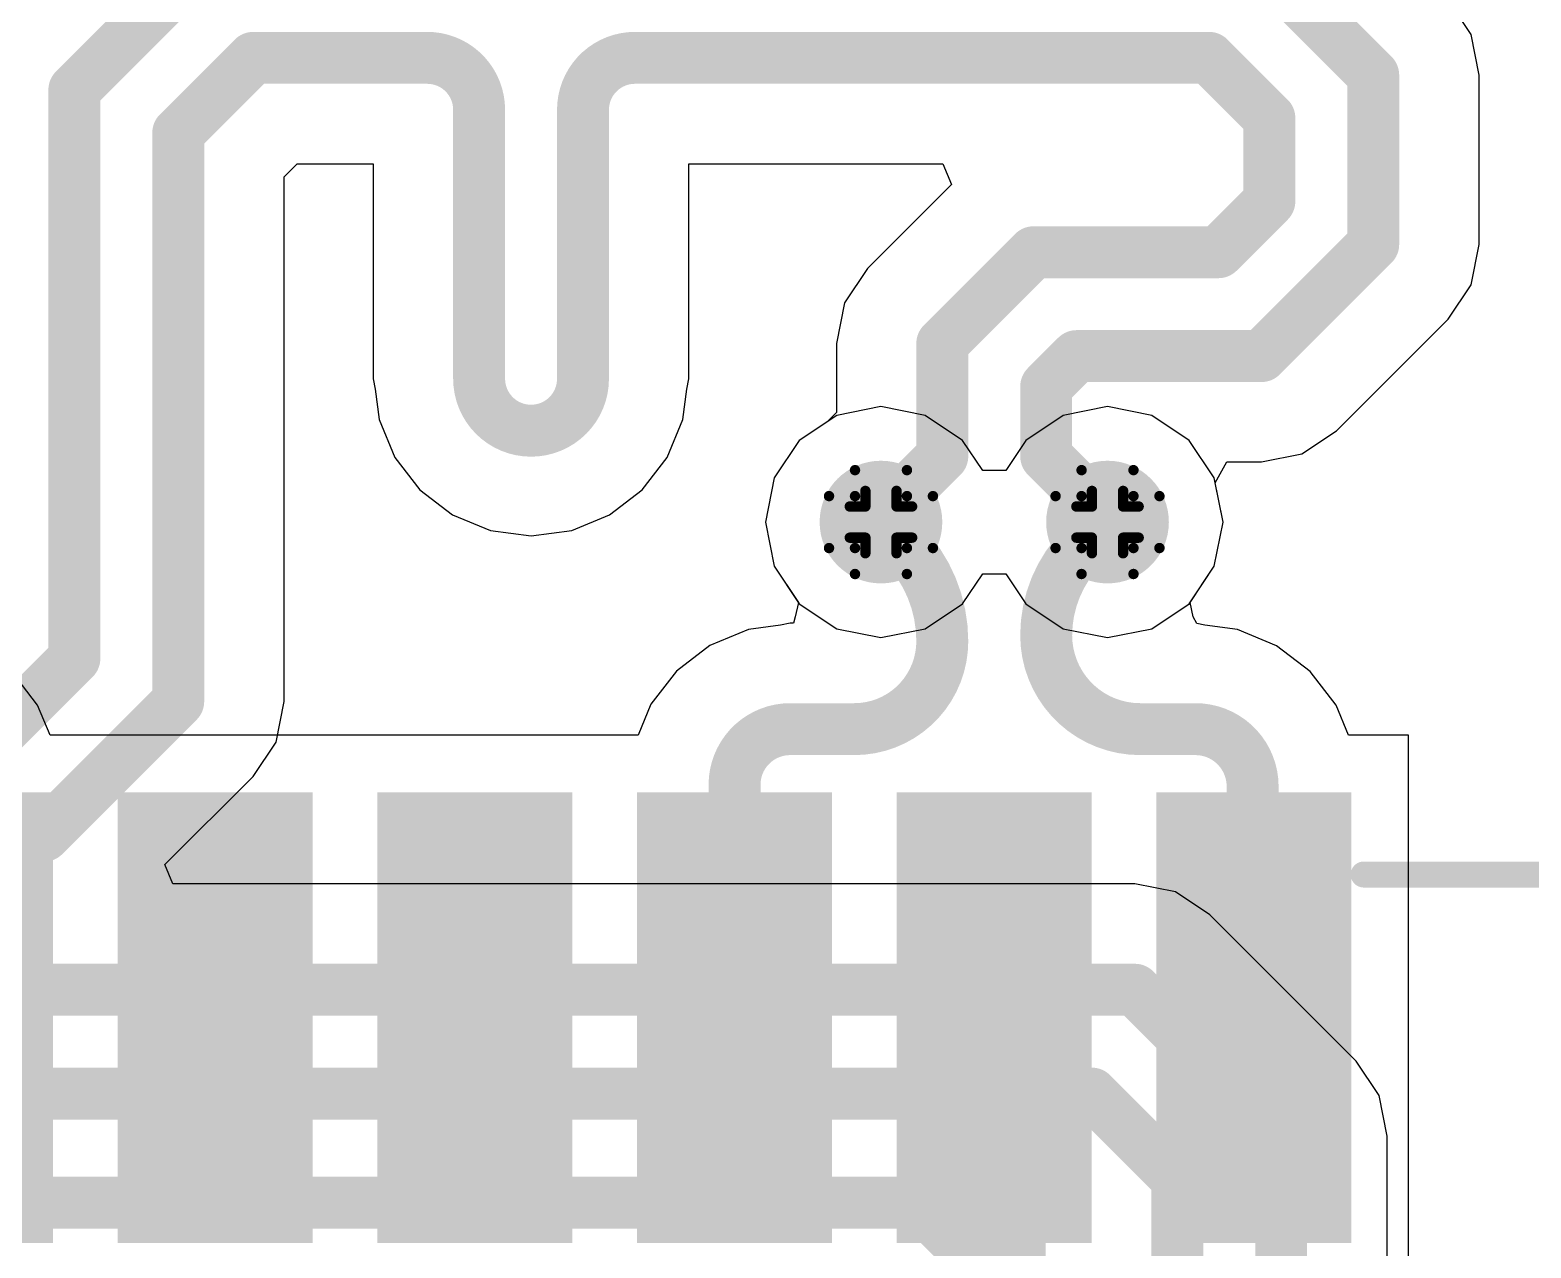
# Model space of a CAD drawing. Header units: inches. Extents: x 0 to 198, y 0 to 199.
# Drawn here: x 3.6598 to 3.9487, y 3.6413 to 3.8758 of the extents above; entities that cross this region are included whole.
import ezdxf

# ---------------------------------------------------------------- set-up
doc = ezdxf.new("R2010")
doc.units = ezdxf.units.IN
doc.header["$MEASUREMENT"] = 0
for name, color, linetype in [('Bottom Layer', 5, 'Continuous'), ('Drill Drawing', 1, 'Continuous'), ('Layer 1', 16, 'Continuous'), ('Layer 2', 76, 'Continuous'), ('Top Layer', 1, 'Continuous'), ('Top Overlay', 2, 'Continuous'), ('Top Paste', 8, 'Continuous'), ('Top Solder', 216, 'Continuous'), ('Via Holes', 16, 'Continuous')]:
    doc.layers.add(name, color=color, linetype=linetype)

# ---------------------------------------------------------------- blocks, each defined once
blk = doc.blocks.new('B1617S_59')
at = {"layer": 'Top Layer'}
for points in [[(-0.08976, -0.12598), (-0.06024, -0.12598), (-0.06024, -0.20472), (-0.08976, -0.20472)], [(-0.03976, -0.12598), (-0.01024, -0.12598), (-0.01024, -0.20472), (-0.03976, -0.20472)], [(0.01024, -0.12598), (0.03976, -0.12598), (0.03976, -0.20472), (0.01024, -0.20472)], [(0.06024, -0.12598), (0.08976, -0.12598), (0.08976, -0.20472), (0.06024, -0.20472)], [(0.11024, -0.12598), (0.13976, -0.12598), (0.13976, -0.20472), (0.11024, -0.20472)], [(0.16024, -0.12598), (0.18976, -0.12598), (0.18976, -0.20472), (0.16024, -0.20472)]]:
    blk.add_hatch(color=1, dxfattribs=at).paths.add_polyline_path(points)
at = {"layer": 'Top Paste'}
for points in [[(-0.08976, -0.12598), (-0.06024, -0.12598), (-0.06024, -0.20472), (-0.08976, -0.20472)], [(-0.03976, -0.12598), (-0.01024, -0.12598), (-0.01024, -0.20472), (-0.03976, -0.20472)], [(0.01024, -0.12598), (0.03976, -0.12598), (0.03976, -0.20472), (0.01024, -0.20472)], [(0.06024, -0.12598), (0.08976, -0.12598), (0.08976, -0.20472), (0.06024, -0.20472)], [(0.11024, -0.12598), (0.13976, -0.12598), (0.13976, -0.20472), (0.11024, -0.20472)], [(0.16024, -0.12598), (0.18976, -0.12598), (0.18976, -0.20472), (0.16024, -0.20472)]]:
    blk.add_hatch(color=8, dxfattribs=at).paths.add_polyline_path(points)
at = {"layer": 'Top Solder'}
for points in [[(-0.09376, -0.12198), (-0.05624, -0.12198), (-0.05624, -0.20872), (-0.09376, -0.20872)], [(-0.04376, -0.12198), (-0.00624, -0.12198), (-0.00624, -0.20872), (-0.04376, -0.20872)], [(0.00624, -0.12198), (0.04376, -0.12198), (0.04376, -0.20872), (0.00624, -0.20872)], [(0.05624, -0.12198), (0.09376, -0.12198), (0.09376, -0.20872), (0.05624, -0.20872)], [(0.10624, -0.12198), (0.14376, -0.12198), (0.14376, -0.20872), (0.10624, -0.20872)], [(0.15624, -0.12198), (0.19376, -0.12198), (0.19376, -0.20872), (0.15624, -0.20872)]]:
    blk.add_hatch(color=216, dxfattribs=at).paths.add_polyline_path(points)
at = {"layer": 'Top Overlay'}
blk.add_lwpolyline([(0.19613, -0.1378, 0.005, 0.005, 0), (0.25, -0.1378, 0.005, 0.005, 0)], format="xyseb", dxfattribs=at)
blk.add_lwpolyline([(0.19488, -0.1378, 0.0025, 0.0025, 1), (0.19738, -0.1378, 0.0025, 0.0025, 1)], format="xyseb", close=True, dxfattribs=at)

msp = doc.modelspace()

# ---------------------------------------------------------------- hatches: boundary and pattern name
at = {"layer": 'Bottom Layer'}
h = msp.add_hatch(color=5, dxfattribs=at)
edge = h.paths.add_edge_path()
edge.add_arc((3.82359, 3.78106), 0.01181, 0, 360)
h = msp.add_hatch(color=5, dxfattribs=at)
edge = h.paths.add_edge_path()
edge.add_arc((3.86721, 3.78106), 0.01181, 0, 360)
at = {"layer": 'Layer 1'}
h = msp.add_hatch(color=16, dxfattribs=at)
edge = h.paths.add_edge_path()
edge.add_arc((3.82359, 3.78106), 0.01181, 0, 360)
h = msp.add_hatch(color=16, dxfattribs=at)
edge = h.paths.add_edge_path()
edge.add_arc((3.86721, 3.78106), 0.01181, 0, 360)
at = {"layer": 'Layer 2'}
h = msp.add_hatch(color=76, dxfattribs=at)
edge = h.paths.add_edge_path()
edge.add_arc((3.82359, 3.78106), 0.01181, 0, 360)
h = msp.add_hatch(color=76, dxfattribs=at)
edge = h.paths.add_edge_path()
edge.add_arc((3.86721, 3.78106), 0.01181, 0, 360)
at = {"layer": 'Top Layer'}
h = msp.add_hatch(color=1, dxfattribs=at)
edge = h.paths.add_edge_path()
edge.add_arc((3.82359, 3.78106), 0.01181, 0, 360)
h = msp.add_hatch(color=1, dxfattribs=at)
edge = h.paths.add_edge_path()
edge.add_arc((3.86721, 3.78106), 0.01181, 0, 360)
at = {"layer": 'Via Holes'}
h = msp.add_hatch(color=7, dxfattribs=at)
edge = h.paths.add_edge_path()
edge.add_arc((3.82359, 3.78106), 0.00591, 0, 360)
h = msp.add_hatch(color=7, dxfattribs=at)
edge = h.paths.add_edge_path()
edge.add_arc((3.86721, 3.78106), 0.00591, 0, 360)

# ---------------------------------------------------------------- linework, layer by layer
at = {"layer": 'Bottom Layer'}
for p, q in [((3.93721, 3.87494), (3.93279, 3.88155)), ((3.93876, 3.86713), (3.93721, 3.87494)), ((3.93876, 3.83454), (3.93876, 3.86713)), ((3.70868, 3.84756), (3.71118, 3.85006)), ((3.71118, 3.85006), (3.72582, 3.85006)), ((3.72582, 3.85006), (3.72582, 3.80865)), ((3.78661, 3.80865), (3.78661, 3.85006)), ((3.78661, 3.85006), (3.83552, 3.85006)), ((3.83552, 3.85006), (3.83718, 3.84606)), ((3.70868, 3.74652), (3.70868, 3.84756)), ((3.83718, 3.84606), (3.82098, 3.82987)), ((3.93721, 3.82674), (3.93876, 3.83454)), ((3.82098, 3.82987), (3.81656, 3.82325)), ((3.93279, 3.82012), (3.93721, 3.82674)), ((3.81656, 3.82325), (3.81501, 3.81545)), ((3.91127, 3.7986), (3.93279, 3.82012)), ((3.81501, 3.81545), (3.81501, 3.80217)), ((3.72582, 3.80865), (3.72622, 3.80668)), ((3.72622, 3.80668), (3.72699, 3.80082)), ((3.78544, 3.80082), (3.78621, 3.80668)), ((3.78621, 3.80668), (3.78661, 3.80865)), ((3.72699, 3.80082), (3.73001, 3.79352)), ((3.78242, 3.79352), (3.78544, 3.80082)), ((3.81315, 3.80031), (3.80787, 3.79678)), ((3.81501, 3.80217), (3.81315, 3.80031)), ((3.90465, 3.79418), (3.91127, 3.7986)), ((3.80787, 3.79678), (3.80305, 3.78957)), ((3.73001, 3.79352), (3.73482, 3.78726)), ((3.77761, 3.78726), (3.78242, 3.79352)), ((3.88795, 3.78863), (3.89016, 3.79263)), ((3.89016, 3.79263), (3.89685, 3.79263)), ((3.89685, 3.79263), (3.90465, 3.79418)), ((3.80305, 3.78957), (3.80135, 3.78106)), ((3.73482, 3.78726), (3.74109, 3.78245)), ((3.77134, 3.78245), (3.77761, 3.78726)), ((3.88945, 3.78106), (3.88795, 3.78863)), ((3.74109, 3.78245), (3.74838, 3.77942)), ((3.76405, 3.77942), (3.77134, 3.78245)), ((3.80135, 3.78106), (3.80305, 3.77255)), ((3.88776, 3.77255), (3.88945, 3.78106)), ((3.74838, 3.77942), (3.75622, 3.77839)), ((3.75622, 3.77839), (3.76405, 3.77942)), ((3.80305, 3.77255), (3.80787, 3.76533)), ((3.88294, 3.76533), (3.88776, 3.77255)), ((3.83932, 3.76533), (3.84318, 3.77112)), ((3.84318, 3.77112), (3.84319, 3.77112)), ((3.84319, 3.77112), (3.84761, 3.77112)), ((3.84761, 3.77112), (3.84763, 3.77112)), ((3.84763, 3.77112), (3.85149, 3.76533)), ((3.80787, 3.76533), (3.81508, 3.76051)), ((3.8321, 3.76051), (3.83932, 3.76533)), ((3.85149, 3.76533), (3.8587, 3.76051)), ((3.87572, 3.76051), (3.88294, 3.76533)), ((3.81508, 3.76051), (3.82359, 3.75882)), ((3.82359, 3.75882), (3.8321, 3.76051)), ((3.8587, 3.76051), (3.86721, 3.75882)), ((3.86721, 3.75882), (3.87572, 3.76051)), ((3.70713, 3.73871), (3.70868, 3.74652)), ((3.70271, 3.7321), (3.70713, 3.73871)), ((3.68571, 3.7151), (3.70271, 3.7321)), ((3.68724, 3.7114), (3.68571, 3.7151)), ((3.87248, 3.7114), (3.68724, 3.7114)), ((3.88028, 3.70985), (3.87248, 3.7114)), ((3.88689, 3.70543), (3.88028, 3.70985)), ((3.91506, 3.67726), (3.88689, 3.70543)), ((3.91948, 3.67065), (3.91506, 3.67726)), ((3.92103, 3.66284), (3.91948, 3.67065)), ((3.92103, 3.50526), (3.92103, 3.66284))]:
    msp.add_line(p, q, dxfattribs=at)
for points in [[(3.66829, 3.86429, 0.01, 0.01, 0), (3.69445, 3.89045, 0.01, 0.01, 0)], [(3.89505, 3.89045, 0.01, 0.01, 0), (3.91837, 3.86713, 0.01, 0.01, 0)], [(3.68829, 3.85601, 0.01, 0.01, 0), (3.70273, 3.87045, 0.01, 0.01, 0)], [(3.70273, 3.87045, 0.01, 0.01, 0), (3.71121, 3.87045, 0.01, 0.01, 0)], [(3.71121, 3.87045, 0.01, 0.01, 0), (3.73622, 3.87045, 0.01, 0.01, 0)], [(3.73622, 3.87045, 0.01, 0.01, -0.414214), (3.74622, 3.86045, 0.01, 0.01, 0)], [(3.76622, 3.86045, 0.01, 0.01, -0.414214), (3.77622, 3.87045, 0.01, 0.01, 0)], [(3.77622, 3.87045, 0.01, 0.01, 0), (3.82983, 3.87045, 0.01, 0.01, 0)], [(3.82983, 3.87045, 0.01, 0.01, 0), (3.88676, 3.87045, 0.01, 0.01, 0)], [(3.88676, 3.87045, 0.01, 0.01, 0), (3.89837, 3.85885, 0.01, 0.01, 0)], [(3.91837, 3.83454, 0.01, 0.01, 0), (3.91837, 3.86713, 0.01, 0.01, 0)], [(3.66829, 3.7548, 0.01, 0.01, 0), (3.66829, 3.86429, 0.01, 0.01, 0)], [(3.74622, 3.80865, 0.01, 0.01, 0), (3.74622, 3.86045, 0.01, 0.01, 0)], [(3.76622, 3.80865, 0.01, 0.01, 0), (3.76622, 3.86045, 0.01, 0.01, 0)], [(3.89837, 3.84283, 0.01, 0.01, 0), (3.89837, 3.85885, 0.01, 0.01, 0)], [(3.68829, 3.74652, 0.01, 0.01, 0), (3.68829, 3.85601, 0.01, 0.01, 0)], [(3.88856, 3.83302, 0.01, 0.01, 0), (3.89837, 3.84283, 0.01, 0.01, 0)], [(3.8354, 3.81545, 0.01, 0.01, 0), (3.85298, 3.83302, 0.01, 0.01, 0)], [(3.85298, 3.83302, 0.01, 0.01, 0), (3.88856, 3.83302, 0.01, 0.01, 0)], [(3.89685, 3.81302, 0.01, 0.01, 0), (3.91837, 3.83454, 0.01, 0.01, 0)], [(3.8354, 3.79373, 0.01, 0.01, 0), (3.8354, 3.81545, 0.01, 0.01, 0)], [(3.8554, 3.80716, 0.01, 0.01, 0), (3.86126, 3.81302, 0.01, 0.01, 0)], [(3.86126, 3.81302, 0.01, 0.01, 0), (3.89685, 3.81302, 0.01, 0.01, 0)], [(3.76622, 3.80865, 0.01, 0.01, -1), (3.74622, 3.80865, 0.01, 0.01, 0)], [(3.8554, 3.79373, 0.01, 0.01, 0), (3.8554, 3.80716, 0.01, 0.01, 0)], [(3.82359, 3.78192, 0.01, 0.01, 0), (3.8354, 3.79373, 0.01, 0.01, 0)], [(3.8554, 3.79373, 0.01, 0.01, 0), (3.86721, 3.78192, 0.01, 0.01, 0)], [(3.82359, 3.78106, 0.01, 0.01, 0), (3.82359, 3.78192, 0.01, 0.01, 0)], [(3.86721, 3.78106, 0.01, 0.01, 0), (3.86721, 3.78192, 0.01, 0.01, 0)], [(3.65414, 3.74066, 0.01, 0.01, 0), (3.66829, 3.7548, 0.01, 0.01, 0)], [(3.66243, 3.72066, 0.01, 0.01, 0), (3.68829, 3.74652, 0.01, 0.01, 0)], [(3.5316, 3.72066, 0.01, 0.01, 0), (3.66243, 3.72066, 0.01, 0.01, 0)], [(3.44435, 3.69101, 0.01, 0.01, 0), (3.87248, 3.69101, 0.01, 0.01, 0)], [(3.87248, 3.69101, 0.01, 0.01, 0), (3.90064, 3.66284, 0.01, 0.01, 0)], [(3.45264, 3.67101, 0.01, 0.01, 0), (3.86419, 3.67101, 0.01, 0.01, 0)], [(3.86419, 3.67101, 0.01, 0.01, 0), (3.88064, 3.65456, 0.01, 0.01, 0)], [(3.90064, 3.50526, 0.01, 0.01, 0), (3.90064, 3.66284, 0.01, 0.01, 0)], [(3.88064, 3.51355, 0.01, 0.01, 0), (3.88064, 3.65456, 0.01, 0.01, 0)], [(3.51926, 3.65, 0.01, 0.01, 0), (3.83057, 3.65, 0.01, 0.01, 0)], [(3.83057, 3.65, 0.01, 0.01, 0), (3.84527, 3.63531, 0.01, 0.01, 0)]]:
    msp.add_lwpolyline(points, format="xyseb", dxfattribs=at)
for points in [[(3.70023, 3.87045, 0.005, 0.005, 1), (3.70523, 3.87045, 0.005, 0.005, 1)], [(3.70023, 3.87045, 0.005, 0.005, 1), (3.70523, 3.87045, 0.005, 0.005, 1)], [(3.70871, 3.87045, 0.005, 0.005, 1), (3.71371, 3.87045, 0.005, 0.005, 1)], [(3.70871, 3.87045, 0.005, 0.005, 1), (3.71371, 3.87045, 0.005, 0.005, 1)], [(3.73372, 3.87045, 0.005, 0.005, 1), (3.73872, 3.87045, 0.005, 0.005, 1)], [(3.73372, 3.87045, 0.005, 0.005, 1), (3.73872, 3.87045, 0.005, 0.005, 1)], [(3.77372, 3.87045, 0.005, 0.005, 1), (3.77872, 3.87045, 0.005, 0.005, 1)], [(3.77372, 3.87045, 0.005, 0.005, 1), (3.77872, 3.87045, 0.005, 0.005, 1)], [(3.82733, 3.87045, 0.005, 0.005, 1), (3.83233, 3.87045, 0.005, 0.005, 1)], [(3.82733, 3.87045, 0.005, 0.005, 1), (3.83233, 3.87045, 0.005, 0.005, 1)], [(3.88426, 3.87045, 0.005, 0.005, 1), (3.88926, 3.87045, 0.005, 0.005, 1)], [(3.88426, 3.87045, 0.005, 0.005, 1), (3.88926, 3.87045, 0.005, 0.005, 1)], [(3.91587, 3.86713, 0.005, 0.005, 1), (3.92087, 3.86713, 0.005, 0.005, 1)], [(3.91587, 3.86713, 0.005, 0.005, 1), (3.92087, 3.86713, 0.005, 0.005, 1)], [(3.66579, 3.86429, 0.005, 0.005, 1), (3.67079, 3.86429, 0.005, 0.005, 1)], [(3.66579, 3.86429, 0.005, 0.005, 1), (3.67079, 3.86429, 0.005, 0.005, 1)], [(3.74372, 3.86045, 0.005, 0.005, 1), (3.74872, 3.86045, 0.005, 0.005, 1)], [(3.74372, 3.86045, 0.005, 0.005, 1), (3.74872, 3.86045, 0.005, 0.005, 1)], [(3.76372, 3.86045, 0.005, 0.005, 1), (3.76872, 3.86045, 0.005, 0.005, 1)], [(3.76372, 3.86045, 0.005, 0.005, 1), (3.76872, 3.86045, 0.005, 0.005, 1)], [(3.89587, 3.85885, 0.005, 0.005, 1), (3.90087, 3.85885, 0.005, 0.005, 1)], [(3.89587, 3.85885, 0.005, 0.005, 1), (3.90087, 3.85885, 0.005, 0.005, 1)], [(3.68579, 3.85601, 0.005, 0.005, 1), (3.69079, 3.85601, 0.005, 0.005, 1)], [(3.68579, 3.85601, 0.005, 0.005, 1), (3.69079, 3.85601, 0.005, 0.005, 1)], [(3.89587, 3.84283, 0.005, 0.005, 1), (3.90087, 3.84283, 0.005, 0.005, 1)], [(3.89587, 3.84283, 0.005, 0.005, 1), (3.90087, 3.84283, 0.005, 0.005, 1)], [(3.85048, 3.83302, 0.005, 0.005, 1), (3.85548, 3.83302, 0.005, 0.005, 1)], [(3.85048, 3.83302, 0.005, 0.005, 1), (3.85548, 3.83302, 0.005, 0.005, 1)], [(3.88606, 3.83302, 0.005, 0.005, 1), (3.89106, 3.83302, 0.005, 0.005, 1)], [(3.88606, 3.83302, 0.005, 0.005, 1), (3.89106, 3.83302, 0.005, 0.005, 1)], [(3.91587, 3.83454, 0.005, 0.005, 1), (3.92087, 3.83454, 0.005, 0.005, 1)], [(3.91587, 3.83454, 0.005, 0.005, 1), (3.92087, 3.83454, 0.005, 0.005, 1)], [(3.8329, 3.81545, 0.005, 0.005, 1), (3.8379, 3.81545, 0.005, 0.005, 1)], [(3.8329, 3.81545, 0.005, 0.005, 1), (3.8379, 3.81545, 0.005, 0.005, 1)], [(3.85876, 3.81302, 0.005, 0.005, 1), (3.86376, 3.81302, 0.005, 0.005, 1)], [(3.85876, 3.81302, 0.005, 0.005, 1), (3.86376, 3.81302, 0.005, 0.005, 1)], [(3.89435, 3.81302, 0.005, 0.005, 1), (3.89935, 3.81302, 0.005, 0.005, 1)], [(3.89435, 3.81302, 0.005, 0.005, 1), (3.89935, 3.81302, 0.005, 0.005, 1)], [(3.74372, 3.80865, 0.005, 0.005, 1), (3.74872, 3.80865, 0.005, 0.005, 1)], [(3.74372, 3.80865, 0.005, 0.005, 1), (3.74872, 3.80865, 0.005, 0.005, 1)], [(3.76372, 3.80865, 0.005, 0.005, 1), (3.76872, 3.80865, 0.005, 0.005, 1)], [(3.76372, 3.80865, 0.005, 0.005, 1), (3.76872, 3.80865, 0.005, 0.005, 1)], [(3.8529, 3.80716, 0.005, 0.005, 1), (3.8579, 3.80716, 0.005, 0.005, 1)], [(3.8529, 3.80716, 0.005, 0.005, 1), (3.8579, 3.80716, 0.005, 0.005, 1)], [(3.8329, 3.79373, 0.005, 0.005, 1), (3.8379, 3.79373, 0.005, 0.005, 1)], [(3.8329, 3.79373, 0.005, 0.005, 1), (3.8379, 3.79373, 0.005, 0.005, 1)], [(3.8529, 3.79373, 0.005, 0.005, 1), (3.8579, 3.79373, 0.005, 0.005, 1)], [(3.8529, 3.79373, 0.005, 0.005, 1), (3.8579, 3.79373, 0.005, 0.005, 1)], [(3.82109, 3.78192, 0.005, 0.005, 1), (3.82609, 3.78192, 0.005, 0.005, 1)], [(3.82109, 3.78192, 0.005, 0.005, 1), (3.82609, 3.78192, 0.005, 0.005, 1)], [(3.82109, 3.78106, 0.005, 0.005, 1), (3.82609, 3.78106, 0.005, 0.005, 1)], [(3.86471, 3.78192, 0.005, 0.005, 1), (3.86971, 3.78192, 0.005, 0.005, 1)], [(3.86471, 3.78192, 0.005, 0.005, 1), (3.86971, 3.78192, 0.005, 0.005, 1)], [(3.86471, 3.78106, 0.005, 0.005, 1), (3.86971, 3.78106, 0.005, 0.005, 1)], [(3.66579, 3.7548, 0.005, 0.005, 1), (3.67079, 3.7548, 0.005, 0.005, 1)], [(3.66579, 3.7548, 0.005, 0.005, 1), (3.67079, 3.7548, 0.005, 0.005, 1)], [(3.68579, 3.74652, 0.005, 0.005, 1), (3.69079, 3.74652, 0.005, 0.005, 1)], [(3.68579, 3.74652, 0.005, 0.005, 1), (3.69079, 3.74652, 0.005, 0.005, 1)], [(3.65993, 3.72066, 0.005, 0.005, 1), (3.66493, 3.72066, 0.005, 0.005, 1)], [(3.65993, 3.72066, 0.005, 0.005, 1), (3.66493, 3.72066, 0.005, 0.005, 1)], [(3.86998, 3.69101, 0.005, 0.005, 1), (3.87498, 3.69101, 0.005, 0.005, 1)], [(3.86998, 3.69101, 0.005, 0.005, 1), (3.87498, 3.69101, 0.005, 0.005, 1)], [(3.86169, 3.67101, 0.005, 0.005, 1), (3.86669, 3.67101, 0.005, 0.005, 1)], [(3.86169, 3.67101, 0.005, 0.005, 1), (3.86669, 3.67101, 0.005, 0.005, 1)], [(3.89814, 3.66284, 0.005, 0.005, 1), (3.90314, 3.66284, 0.005, 0.005, 1)], [(3.89814, 3.66284, 0.005, 0.005, 1), (3.90314, 3.66284, 0.005, 0.005, 1)], [(3.87814, 3.65456, 0.005, 0.005, 1), (3.88314, 3.65456, 0.005, 0.005, 1)], [(3.87814, 3.65456, 0.005, 0.005, 1), (3.88314, 3.65456, 0.005, 0.005, 1)], [(3.82807, 3.65, 0.005, 0.005, 1), (3.83307, 3.65, 0.005, 0.005, 1)], [(3.82807, 3.65, 0.005, 0.005, 1), (3.83307, 3.65, 0.005, 0.005, 1)]]:
    msp.add_lwpolyline(points, format="xyseb", close=True, dxfattribs=at)
at = {"layer": 'Drill Drawing'}
for points in [[(3.81859, 3.78606, 0.002, 0.002, 0), (3.81859, 3.79106, 0.002, 0.002, 0)], [(3.81859, 3.79106, 0.002, 0.002, 0), (3.82859, 3.79106, 0.002, 0.002, 0)], [(3.82859, 3.78606, 0.002, 0.002, 0), (3.82859, 3.79106, 0.002, 0.002, 0)], [(3.86221, 3.78606, 0.002, 0.002, 0), (3.86221, 3.79106, 0.002, 0.002, 0)], [(3.86221, 3.79106, 0.002, 0.002, 0), (3.87221, 3.79106, 0.002, 0.002, 0)], [(3.87221, 3.78606, 0.002, 0.002, 0), (3.87221, 3.79106, 0.002, 0.002, 0)], [(3.81359, 3.77606, 0.002, 0.002, 0), (3.81359, 3.78606, 0.002, 0.002, 0)], [(3.81359, 3.78606, 0.002, 0.002, 0), (3.81859, 3.78606, 0.002, 0.002, 0)], [(3.82059, 3.78406, 0.002, 0.002, 0), (3.82059, 3.78706, 0.002, 0.002, 0)], [(3.82059, 3.78706, 0.002, 0.002, 0), (3.82659, 3.78706, 0.002, 0.002, 0)], [(3.82659, 3.78406, 0.002, 0.002, 0), (3.82659, 3.78706, 0.002, 0.002, 0)], [(3.82859, 3.78606, 0.002, 0.002, 0), (3.83359, 3.78606, 0.002, 0.002, 0)], [(3.83359, 3.77606, 0.002, 0.002, 0), (3.83359, 3.78606, 0.002, 0.002, 0)], [(3.85721, 3.77606, 0.002, 0.002, 0), (3.85721, 3.78606, 0.002, 0.002, 0)], [(3.85721, 3.78606, 0.002, 0.002, 0), (3.86221, 3.78606, 0.002, 0.002, 0)], [(3.86421, 3.78406, 0.002, 0.002, 0), (3.86421, 3.78706, 0.002, 0.002, 0)], [(3.86421, 3.78706, 0.002, 0.002, 0), (3.87021, 3.78706, 0.002, 0.002, 0)], [(3.87021, 3.78406, 0.002, 0.002, 0), (3.87021, 3.78706, 0.002, 0.002, 0)], [(3.87221, 3.78606, 0.002, 0.002, 0), (3.87721, 3.78606, 0.002, 0.002, 0)], [(3.87721, 3.77606, 0.002, 0.002, 0), (3.87721, 3.78606, 0.002, 0.002, 0)], [(3.81759, 3.77806, 0.002, 0.002, 0), (3.81759, 3.78406, 0.002, 0.002, 0)], [(3.81759, 3.78406, 0.002, 0.002, 0), (3.82059, 3.78406, 0.002, 0.002, 0)], [(3.82659, 3.78406, 0.002, 0.002, 0), (3.82959, 3.78406, 0.002, 0.002, 0)], [(3.82959, 3.77806, 0.002, 0.002, 0), (3.82959, 3.78406, 0.002, 0.002, 0)], [(3.86121, 3.77806, 0.002, 0.002, 0), (3.86121, 3.78406, 0.002, 0.002, 0)], [(3.86121, 3.78406, 0.002, 0.002, 0), (3.86421, 3.78406, 0.002, 0.002, 0)], [(3.87021, 3.78406, 0.002, 0.002, 0), (3.87321, 3.78406, 0.002, 0.002, 0)], [(3.87321, 3.77806, 0.002, 0.002, 0), (3.87321, 3.78406, 0.002, 0.002, 0)], [(3.81759, 3.77806, 0.002, 0.002, 0), (3.82059, 3.77806, 0.002, 0.002, 0)], [(3.82059, 3.77506, 0.002, 0.002, 0), (3.82059, 3.77806, 0.002, 0.002, 0)], [(3.82659, 3.77806, 0.002, 0.002, 0), (3.82959, 3.77806, 0.002, 0.002, 0)], [(3.82659, 3.77506, 0.002, 0.002, 0), (3.82659, 3.77806, 0.002, 0.002, 0)], [(3.86121, 3.77806, 0.002, 0.002, 0), (3.86421, 3.77806, 0.002, 0.002, 0)], [(3.86421, 3.77506, 0.002, 0.002, 0), (3.86421, 3.77806, 0.002, 0.002, 0)], [(3.87021, 3.77806, 0.002, 0.002, 0), (3.87321, 3.77806, 0.002, 0.002, 0)], [(3.87021, 3.77506, 0.002, 0.002, 0), (3.87021, 3.77806, 0.002, 0.002, 0)], [(3.81359, 3.77606, 0.002, 0.002, 0), (3.81859, 3.77606, 0.002, 0.002, 0)], [(3.81859, 3.77106, 0.002, 0.002, 0), (3.81859, 3.77606, 0.002, 0.002, 0)], [(3.82059, 3.77506, 0.002, 0.002, 0), (3.82659, 3.77506, 0.002, 0.002, 0)], [(3.82859, 3.77606, 0.002, 0.002, 0), (3.83359, 3.77606, 0.002, 0.002, 0)], [(3.82859, 3.77106, 0.002, 0.002, 0), (3.82859, 3.77606, 0.002, 0.002, 0)], [(3.85721, 3.77606, 0.002, 0.002, 0), (3.86221, 3.77606, 0.002, 0.002, 0)], [(3.86221, 3.77106, 0.002, 0.002, 0), (3.86221, 3.77606, 0.002, 0.002, 0)], [(3.86421, 3.77506, 0.002, 0.002, 0), (3.87021, 3.77506, 0.002, 0.002, 0)], [(3.87221, 3.77606, 0.002, 0.002, 0), (3.87721, 3.77606, 0.002, 0.002, 0)], [(3.87221, 3.77106, 0.002, 0.002, 0), (3.87221, 3.77606, 0.002, 0.002, 0)], [(3.81859, 3.77106, 0.002, 0.002, 0), (3.82859, 3.77106, 0.002, 0.002, 0)], [(3.86221, 3.77106, 0.002, 0.002, 0), (3.87221, 3.77106, 0.002, 0.002, 0)]]:
    msp.add_lwpolyline(points, format="xyseb", dxfattribs=at)
for points in [[(3.81809, 3.79106, 0.001, 0.001, 1), (3.81909, 3.79106, 0.001, 0.001, 1)], [(3.81809, 3.79106, 0.001, 0.001, 1), (3.81909, 3.79106, 0.001, 0.001, 1)], [(3.82809, 3.79106, 0.001, 0.001, 1), (3.82909, 3.79106, 0.001, 0.001, 1)], [(3.82809, 3.79106, 0.001, 0.001, 1), (3.82909, 3.79106, 0.001, 0.001, 1)], [(3.86171, 3.79106, 0.001, 0.001, 1), (3.86271, 3.79106, 0.001, 0.001, 1)], [(3.86171, 3.79106, 0.001, 0.001, 1), (3.86271, 3.79106, 0.001, 0.001, 1)], [(3.87171, 3.79106, 0.001, 0.001, 1), (3.87271, 3.79106, 0.001, 0.001, 1)], [(3.87171, 3.79106, 0.001, 0.001, 1), (3.87271, 3.79106, 0.001, 0.001, 1)], [(3.81309, 3.78606, 0.001, 0.001, 1), (3.81409, 3.78606, 0.001, 0.001, 1)], [(3.81309, 3.78606, 0.001, 0.001, 1), (3.81409, 3.78606, 0.001, 0.001, 1)], [(3.81809, 3.78606, 0.001, 0.001, 1), (3.81909, 3.78606, 0.001, 0.001, 1)], [(3.81809, 3.78606, 0.001, 0.001, 1), (3.81909, 3.78606, 0.001, 0.001, 1)], [(3.82009, 3.78706, 0.001, 0.001, 1), (3.82109, 3.78706, 0.001, 0.001, 1)], [(3.82009, 3.78706, 0.001, 0.001, 1), (3.82109, 3.78706, 0.001, 0.001, 1)], [(3.82609, 3.78706, 0.001, 0.001, 1), (3.82709, 3.78706, 0.001, 0.001, 1)], [(3.82609, 3.78706, 0.001, 0.001, 1), (3.82709, 3.78706, 0.001, 0.001, 1)], [(3.82809, 3.78606, 0.001, 0.001, 1), (3.82909, 3.78606, 0.001, 0.001, 1)], [(3.82809, 3.78606, 0.001, 0.001, 1), (3.82909, 3.78606, 0.001, 0.001, 1)], [(3.83309, 3.78606, 0.001, 0.001, 1), (3.83409, 3.78606, 0.001, 0.001, 1)], [(3.83309, 3.78606, 0.001, 0.001, 1), (3.83409, 3.78606, 0.001, 0.001, 1)], [(3.85671, 3.78606, 0.001, 0.001, 1), (3.85771, 3.78606, 0.001, 0.001, 1)], [(3.85671, 3.78606, 0.001, 0.001, 1), (3.85771, 3.78606, 0.001, 0.001, 1)], [(3.86171, 3.78606, 0.001, 0.001, 1), (3.86271, 3.78606, 0.001, 0.001, 1)], [(3.86171, 3.78606, 0.001, 0.001, 1), (3.86271, 3.78606, 0.001, 0.001, 1)], [(3.86371, 3.78706, 0.001, 0.001, 1), (3.86471, 3.78706, 0.001, 0.001, 1)], [(3.86371, 3.78706, 0.001, 0.001, 1), (3.86471, 3.78706, 0.001, 0.001, 1)], [(3.86971, 3.78706, 0.001, 0.001, 1), (3.87071, 3.78706, 0.001, 0.001, 1)], [(3.86971, 3.78706, 0.001, 0.001, 1), (3.87071, 3.78706, 0.001, 0.001, 1)], [(3.87171, 3.78606, 0.001, 0.001, 1), (3.87271, 3.78606, 0.001, 0.001, 1)], [(3.87171, 3.78606, 0.001, 0.001, 1), (3.87271, 3.78606, 0.001, 0.001, 1)], [(3.87671, 3.78606, 0.001, 0.001, 1), (3.87771, 3.78606, 0.001, 0.001, 1)], [(3.87671, 3.78606, 0.001, 0.001, 1), (3.87771, 3.78606, 0.001, 0.001, 1)], [(3.81709, 3.78406, 0.001, 0.001, 1), (3.81809, 3.78406, 0.001, 0.001, 1)], [(3.81709, 3.78406, 0.001, 0.001, 1), (3.81809, 3.78406, 0.001, 0.001, 1)], [(3.82009, 3.78406, 0.001, 0.001, 1), (3.82109, 3.78406, 0.001, 0.001, 1)], [(3.82009, 3.78406, 0.001, 0.001, 1), (3.82109, 3.78406, 0.001, 0.001, 1)], [(3.82609, 3.78406, 0.001, 0.001, 1), (3.82709, 3.78406, 0.001, 0.001, 1)], [(3.82609, 3.78406, 0.001, 0.001, 1), (3.82709, 3.78406, 0.001, 0.001, 1)], [(3.82909, 3.78406, 0.001, 0.001, 1), (3.83009, 3.78406, 0.001, 0.001, 1)], [(3.82909, 3.78406, 0.001, 0.001, 1), (3.83009, 3.78406, 0.001, 0.001, 1)], [(3.86071, 3.78406, 0.001, 0.001, 1), (3.86171, 3.78406, 0.001, 0.001, 1)], [(3.86071, 3.78406, 0.001, 0.001, 1), (3.86171, 3.78406, 0.001, 0.001, 1)], [(3.86371, 3.78406, 0.001, 0.001, 1), (3.86471, 3.78406, 0.001, 0.001, 1)], [(3.86371, 3.78406, 0.001, 0.001, 1), (3.86471, 3.78406, 0.001, 0.001, 1)], [(3.86971, 3.78406, 0.001, 0.001, 1), (3.87071, 3.78406, 0.001, 0.001, 1)], [(3.86971, 3.78406, 0.001, 0.001, 1), (3.87071, 3.78406, 0.001, 0.001, 1)], [(3.87271, 3.78406, 0.001, 0.001, 1), (3.87371, 3.78406, 0.001, 0.001, 1)], [(3.87271, 3.78406, 0.001, 0.001, 1), (3.87371, 3.78406, 0.001, 0.001, 1)], [(3.81709, 3.77806, 0.001, 0.001, 1), (3.81809, 3.77806, 0.001, 0.001, 1)], [(3.81709, 3.77806, 0.001, 0.001, 1), (3.81809, 3.77806, 0.001, 0.001, 1)], [(3.82009, 3.77806, 0.001, 0.001, 1), (3.82109, 3.77806, 0.001, 0.001, 1)], [(3.82009, 3.77806, 0.001, 0.001, 1), (3.82109, 3.77806, 0.001, 0.001, 1)], [(3.82609, 3.77806, 0.001, 0.001, 1), (3.82709, 3.77806, 0.001, 0.001, 1)], [(3.82609, 3.77806, 0.001, 0.001, 1), (3.82709, 3.77806, 0.001, 0.001, 1)], [(3.82909, 3.77806, 0.001, 0.001, 1), (3.83009, 3.77806, 0.001, 0.001, 1)], [(3.82909, 3.77806, 0.001, 0.001, 1), (3.83009, 3.77806, 0.001, 0.001, 1)], [(3.86071, 3.77806, 0.001, 0.001, 1), (3.86171, 3.77806, 0.001, 0.001, 1)], [(3.86071, 3.77806, 0.001, 0.001, 1), (3.86171, 3.77806, 0.001, 0.001, 1)], [(3.86371, 3.77806, 0.001, 0.001, 1), (3.86471, 3.77806, 0.001, 0.001, 1)], [(3.86371, 3.77806, 0.001, 0.001, 1), (3.86471, 3.77806, 0.001, 0.001, 1)], [(3.86971, 3.77806, 0.001, 0.001, 1), (3.87071, 3.77806, 0.001, 0.001, 1)], [(3.86971, 3.77806, 0.001, 0.001, 1), (3.87071, 3.77806, 0.001, 0.001, 1)], [(3.87271, 3.77806, 0.001, 0.001, 1), (3.87371, 3.77806, 0.001, 0.001, 1)], [(3.87271, 3.77806, 0.001, 0.001, 1), (3.87371, 3.77806, 0.001, 0.001, 1)], [(3.81309, 3.77606, 0.001, 0.001, 1), (3.81409, 3.77606, 0.001, 0.001, 1)], [(3.81309, 3.77606, 0.001, 0.001, 1), (3.81409, 3.77606, 0.001, 0.001, 1)], [(3.81809, 3.77606, 0.001, 0.001, 1), (3.81909, 3.77606, 0.001, 0.001, 1)], [(3.81809, 3.77606, 0.001, 0.001, 1), (3.81909, 3.77606, 0.001, 0.001, 1)], [(3.82009, 3.77506, 0.001, 0.001, 1), (3.82109, 3.77506, 0.001, 0.001, 1)], [(3.82009, 3.77506, 0.001, 0.001, 1), (3.82109, 3.77506, 0.001, 0.001, 1)], [(3.82609, 3.77506, 0.001, 0.001, 1), (3.82709, 3.77506, 0.001, 0.001, 1)], [(3.82609, 3.77506, 0.001, 0.001, 1), (3.82709, 3.77506, 0.001, 0.001, 1)], [(3.82809, 3.77606, 0.001, 0.001, 1), (3.82909, 3.77606, 0.001, 0.001, 1)], [(3.82809, 3.77606, 0.001, 0.001, 1), (3.82909, 3.77606, 0.001, 0.001, 1)], [(3.83309, 3.77606, 0.001, 0.001, 1), (3.83409, 3.77606, 0.001, 0.001, 1)], [(3.83309, 3.77606, 0.001, 0.001, 1), (3.83409, 3.77606, 0.001, 0.001, 1)], [(3.85671, 3.77606, 0.001, 0.001, 1), (3.85771, 3.77606, 0.001, 0.001, 1)], [(3.85671, 3.77606, 0.001, 0.001, 1), (3.85771, 3.77606, 0.001, 0.001, 1)], [(3.86171, 3.77606, 0.001, 0.001, 1), (3.86271, 3.77606, 0.001, 0.001, 1)], [(3.86171, 3.77606, 0.001, 0.001, 1), (3.86271, 3.77606, 0.001, 0.001, 1)], [(3.86371, 3.77506, 0.001, 0.001, 1), (3.86471, 3.77506, 0.001, 0.001, 1)], [(3.86371, 3.77506, 0.001, 0.001, 1), (3.86471, 3.77506, 0.001, 0.001, 1)], [(3.86971, 3.77506, 0.001, 0.001, 1), (3.87071, 3.77506, 0.001, 0.001, 1)], [(3.86971, 3.77506, 0.001, 0.001, 1), (3.87071, 3.77506, 0.001, 0.001, 1)], [(3.87171, 3.77606, 0.001, 0.001, 1), (3.87271, 3.77606, 0.001, 0.001, 1)], [(3.87171, 3.77606, 0.001, 0.001, 1), (3.87271, 3.77606, 0.001, 0.001, 1)], [(3.87671, 3.77606, 0.001, 0.001, 1), (3.87771, 3.77606, 0.001, 0.001, 1)], [(3.87671, 3.77606, 0.001, 0.001, 1), (3.87771, 3.77606, 0.001, 0.001, 1)], [(3.81809, 3.77106, 0.001, 0.001, 1), (3.81909, 3.77106, 0.001, 0.001, 1)], [(3.81809, 3.77106, 0.001, 0.001, 1), (3.81909, 3.77106, 0.001, 0.001, 1)], [(3.82809, 3.77106, 0.001, 0.001, 1), (3.82909, 3.77106, 0.001, 0.001, 1)], [(3.82809, 3.77106, 0.001, 0.001, 1), (3.82909, 3.77106, 0.001, 0.001, 1)], [(3.86171, 3.77106, 0.001, 0.001, 1), (3.86271, 3.77106, 0.001, 0.001, 1)], [(3.86171, 3.77106, 0.001, 0.001, 1), (3.86271, 3.77106, 0.001, 0.001, 1)], [(3.87171, 3.77106, 0.001, 0.001, 1), (3.87271, 3.77106, 0.001, 0.001, 1)], [(3.87171, 3.77106, 0.001, 0.001, 1), (3.87271, 3.77106, 0.001, 0.001, 1)]]:
    msp.add_lwpolyline(points, format="xyseb", close=True, dxfattribs=at)
at = {"layer": 'Layer 1'}
for p, q in [((3.82359, 3.8033), (3.81508, 3.8016)), ((3.8321, 3.8016), (3.82359, 3.8033)), ((3.86721, 3.8033), (3.8587, 3.8016)), ((3.87572, 3.8016), (3.86721, 3.8033)), ((3.81508, 3.8016), (3.80787, 3.79678)), ((3.83932, 3.79678), (3.8321, 3.8016)), ((3.8587, 3.8016), (3.85149, 3.79678)), ((3.88294, 3.79678), (3.87572, 3.8016)), ((3.80787, 3.79678), (3.80305, 3.78957)), ((3.84318, 3.791), (3.83932, 3.79678)), ((3.85149, 3.79678), (3.84763, 3.791)), ((3.88776, 3.78957), (3.88294, 3.79678)), ((3.80305, 3.78957), (3.80135, 3.78106)), ((3.84319, 3.791), (3.84318, 3.791)), ((3.84761, 3.791), (3.84319, 3.791)), ((3.84763, 3.791), (3.84761, 3.791)), ((3.88945, 3.78106), (3.88776, 3.78957)), ((3.80135, 3.78106), (3.80305, 3.77255)), ((3.88776, 3.77255), (3.88945, 3.78106)), ((3.80305, 3.77255), (3.80787, 3.76533)), ((3.88294, 3.76533), (3.88776, 3.77255)), ((3.83932, 3.76533), (3.84318, 3.77112)), ((3.84318, 3.77112), (3.84319, 3.77112)), ((3.84319, 3.77112), (3.84761, 3.77112)), ((3.84761, 3.77112), (3.84763, 3.77112)), ((3.84763, 3.77112), (3.85149, 3.76533)), ((3.80787, 3.76533), (3.81508, 3.76051)), ((3.8321, 3.76051), (3.83932, 3.76533)), ((3.85149, 3.76533), (3.8587, 3.76051)), ((3.87572, 3.76051), (3.88294, 3.76533)), ((3.81508, 3.76051), (3.82359, 3.75882)), ((3.82359, 3.75882), (3.8321, 3.76051)), ((3.8587, 3.76051), (3.86721, 3.75882)), ((3.86721, 3.75882), (3.87572, 3.76051))]:
    msp.add_line(p, q, dxfattribs=at)
at = {"layer": 'Layer 2'}
for p, q in [((3.82359, 3.8033), (3.81508, 3.8016)), ((3.8321, 3.8016), (3.82359, 3.8033)), ((3.86721, 3.8033), (3.8587, 3.8016)), ((3.87572, 3.8016), (3.86721, 3.8033)), ((3.81508, 3.8016), (3.80787, 3.79678)), ((3.83932, 3.79678), (3.8321, 3.8016)), ((3.8587, 3.8016), (3.85149, 3.79678)), ((3.88294, 3.79678), (3.87572, 3.8016)), ((3.80787, 3.79678), (3.80305, 3.78957)), ((3.84318, 3.791), (3.83932, 3.79678)), ((3.85149, 3.79678), (3.84763, 3.791)), ((3.88776, 3.78957), (3.88294, 3.79678)), ((3.80305, 3.78957), (3.80135, 3.78106)), ((3.84319, 3.791), (3.84318, 3.791)), ((3.84761, 3.791), (3.84319, 3.791)), ((3.84763, 3.791), (3.84761, 3.791)), ((3.88945, 3.78106), (3.88776, 3.78957)), ((3.80135, 3.78106), (3.80305, 3.77255)), ((3.88776, 3.77255), (3.88945, 3.78106)), ((3.80305, 3.77255), (3.80787, 3.76533)), ((3.88294, 3.76533), (3.88776, 3.77255)), ((3.83932, 3.76533), (3.84318, 3.77112)), ((3.84318, 3.77112), (3.84319, 3.77112)), ((3.84319, 3.77112), (3.84761, 3.77112)), ((3.84761, 3.77112), (3.84763, 3.77112)), ((3.84763, 3.77112), (3.85149, 3.76533)), ((3.80787, 3.76533), (3.81508, 3.76051)), ((3.8321, 3.76051), (3.83932, 3.76533)), ((3.85149, 3.76533), (3.8587, 3.76051)), ((3.87572, 3.76051), (3.88294, 3.76533)), ((3.81508, 3.76051), (3.82359, 3.75882)), ((3.82359, 3.75882), (3.8321, 3.76051)), ((3.8587, 3.76051), (3.86721, 3.75882)), ((3.86721, 3.75882), (3.87572, 3.76051))]:
    msp.add_line(p, q, dxfattribs=at)
at = {"layer": 'Top Layer'}
for p, q in [((3.82359, 3.8033), (3.81508, 3.8016)), ((3.8321, 3.8016), (3.82359, 3.8033)), ((3.86721, 3.8033), (3.8587, 3.8016)), ((3.87572, 3.8016), (3.86721, 3.8033)), ((3.81508, 3.8016), (3.80787, 3.79678)), ((3.83932, 3.79678), (3.8321, 3.8016)), ((3.8587, 3.8016), (3.85149, 3.79678)), ((3.88294, 3.79678), (3.87572, 3.8016)), ((3.80787, 3.79678), (3.80305, 3.78957)), ((3.84318, 3.791), (3.83932, 3.79678)), ((3.85149, 3.79678), (3.84763, 3.791)), ((3.88776, 3.78957), (3.88294, 3.79678)), ((3.80305, 3.78957), (3.80135, 3.78106)), ((3.84319, 3.791), (3.84318, 3.791)), ((3.84761, 3.791), (3.84319, 3.791)), ((3.84763, 3.791), (3.84761, 3.791)), ((3.88945, 3.78106), (3.88776, 3.78957)), ((3.80135, 3.78106), (3.80305, 3.77255)), ((3.88776, 3.77255), (3.88945, 3.78106)), ((3.80305, 3.77255), (3.8077, 3.76558)), ((3.8831, 3.76558), (3.88776, 3.77255)), ((3.8077, 3.76558), (3.8071, 3.76281)), ((3.8837, 3.76281), (3.8831, 3.76558)), ((3.8071, 3.76281), (3.80673, 3.76158)), ((3.88371, 3.76281), (3.8837, 3.76281)), ((3.88443, 3.76152), (3.88371, 3.76281)), ((3.79809, 3.7604), (3.79062, 3.7573)), ((3.80422, 3.7612), (3.79809, 3.7604)), ((3.8061, 3.76158), (3.80422, 3.7612)), ((3.80673, 3.76158), (3.8061, 3.76158)), ((3.88597, 3.76121), (3.88443, 3.76152)), ((3.89222, 3.76039), (3.88597, 3.76121)), ((3.89977, 3.75726), (3.89222, 3.76039)), ((3.79062, 3.7573), (3.78421, 3.75238)), ((3.90625, 3.75229), (3.89977, 3.75726)), ((3.66122, 3.74581), (3.65625, 3.75229)), ((3.78421, 3.75238), (3.77929, 3.74597)), ((3.91122, 3.74581), (3.90625, 3.75229)), ((3.66363, 3.74), (3.66122, 3.74581)), ((3.77929, 3.74597), (3.77682, 3.74)), ((3.91363, 3.74), (3.91122, 3.74581)), ((3.77682, 3.74), (3.66363, 3.74)), ((3.92517, 3.74), (3.91363, 3.74)), ((3.92517, 3.63126), (3.92517, 3.74))]:
    msp.add_line(p, q, dxfattribs=at)
for points in [[(3.82359, 3.78106, 0.01, 0.01, 0), (3.82753, 3.77712, 0.01, 0.01, 0)], [(3.86247, 3.77631, 0.01, 0.01, 0), (3.86721, 3.78106, 0.01, 0.01, 0)], [(3.82753, 3.77712, 0.01, 0.01, -0.198912), (3.8354, 3.75812, 0.01, 0.01, 0)], [(3.8554, 3.75926, 0.01, 0.01, -0.198912), (3.86247, 3.77631, 0.01, 0.01, 0)], [(3.8354, 3.75812, 0.01, 0.01, -0.414214), (3.81847, 3.74119, 0.01, 0.01, 0)], [(3.87348, 3.74119, 0.01, 0.01, -0.414214), (3.8554, 3.75926, 0.01, 0.01, 0)], [(3.7954, 3.73049, 0.01, 0.01, -0.414214), (3.8061, 3.74119, 0.01, 0.01, 0)], [(3.8061, 3.74119, 0.01, 0.01, 0), (3.81847, 3.74119, 0.01, 0.01, 0)], [(3.87348, 3.74119, 0.01, 0.01, 0), (3.88413, 3.74119, 0.01, 0.01, 0)], [(3.88413, 3.74119, 0.01, 0.01, -0.414214), (3.89515, 3.73017, 0.01, 0.01, 0)], [(3.7954, 3.69112, 0.01, 0.01, 0), (3.7954, 3.73049, 0.01, 0.01, 0)], [(3.89515, 3.6908, 0.01, 0.01, 0), (3.89515, 3.73017, 0.01, 0.01, 0)], [(3.84527, 3.60981, 0.02, 0.02, 0), (3.84527, 3.68549, 0.02, 0.02, 0)]]:
    msp.add_lwpolyline(points, format="xyseb", dxfattribs=at)
for points in [[(3.82109, 3.78106, 0.005, 0.005, 1), (3.82609, 3.78106, 0.005, 0.005, 1)], [(3.86471, 3.78106, 0.005, 0.005, 1), (3.86971, 3.78106, 0.005, 0.005, 1)], [(3.82503, 3.77712, 0.005, 0.005, 1), (3.83003, 3.77712, 0.005, 0.005, 1)], [(3.82503, 3.77712, 0.005, 0.005, 1), (3.83003, 3.77712, 0.005, 0.005, 1)], [(3.85997, 3.77631, 0.005, 0.005, 1), (3.86497, 3.77631, 0.005, 0.005, 1)], [(3.85997, 3.77631, 0.005, 0.005, 1), (3.86497, 3.77631, 0.005, 0.005, 1)], [(3.8329, 3.75812, 0.005, 0.005, 1), (3.8379, 3.75812, 0.005, 0.005, 1)], [(3.8329, 3.75812, 0.005, 0.005, 1), (3.8379, 3.75812, 0.005, 0.005, 1)], [(3.8529, 3.75926, 0.005, 0.005, 1), (3.8579, 3.75926, 0.005, 0.005, 1)], [(3.8529, 3.75926, 0.005, 0.005, 1), (3.8579, 3.75926, 0.005, 0.005, 1)], [(3.8036, 3.74119, 0.005, 0.005, 1), (3.8086, 3.74119, 0.005, 0.005, 1)], [(3.8036, 3.74119, 0.005, 0.005, 1), (3.8086, 3.74119, 0.005, 0.005, 1)], [(3.81597, 3.74119, 0.005, 0.005, 1), (3.82097, 3.74119, 0.005, 0.005, 1)], [(3.81597, 3.74119, 0.005, 0.005, 1), (3.82097, 3.74119, 0.005, 0.005, 1)], [(3.87098, 3.74119, 0.005, 0.005, 1), (3.87598, 3.74119, 0.005, 0.005, 1)], [(3.87098, 3.74119, 0.005, 0.005, 1), (3.87598, 3.74119, 0.005, 0.005, 1)], [(3.88163, 3.74119, 0.005, 0.005, 1), (3.88663, 3.74119, 0.005, 0.005, 1)], [(3.88163, 3.74119, 0.005, 0.005, 1), (3.88663, 3.74119, 0.005, 0.005, 1)], [(3.7929, 3.73049, 0.005, 0.005, 1), (3.7979, 3.73049, 0.005, 0.005, 1)], [(3.7929, 3.73049, 0.005, 0.005, 1), (3.7979, 3.73049, 0.005, 0.005, 1)], [(3.89265, 3.73017, 0.005, 0.005, 1), (3.89765, 3.73017, 0.005, 0.005, 1)], [(3.89265, 3.73017, 0.005, 0.005, 1), (3.89765, 3.73017, 0.005, 0.005, 1)], [(3.7929, 3.69112, 0.005, 0.005, 1), (3.7979, 3.69112, 0.005, 0.005, 1)], [(3.84027, 3.68549, 0.01, 0.01, 1), (3.85027, 3.68549, 0.01, 0.01, 1)], [(3.89265, 3.6908, 0.005, 0.005, 1), (3.89765, 3.6908, 0.005, 0.005, 1)]]:
    msp.add_lwpolyline(points, format="xyseb", close=True, dxfattribs=at)

# ---------------------------------------------------------------- block references
msp.add_blockref('B1617S_59', (3.7204, 3.85099))

doc.saveas('drawing.dxf')
